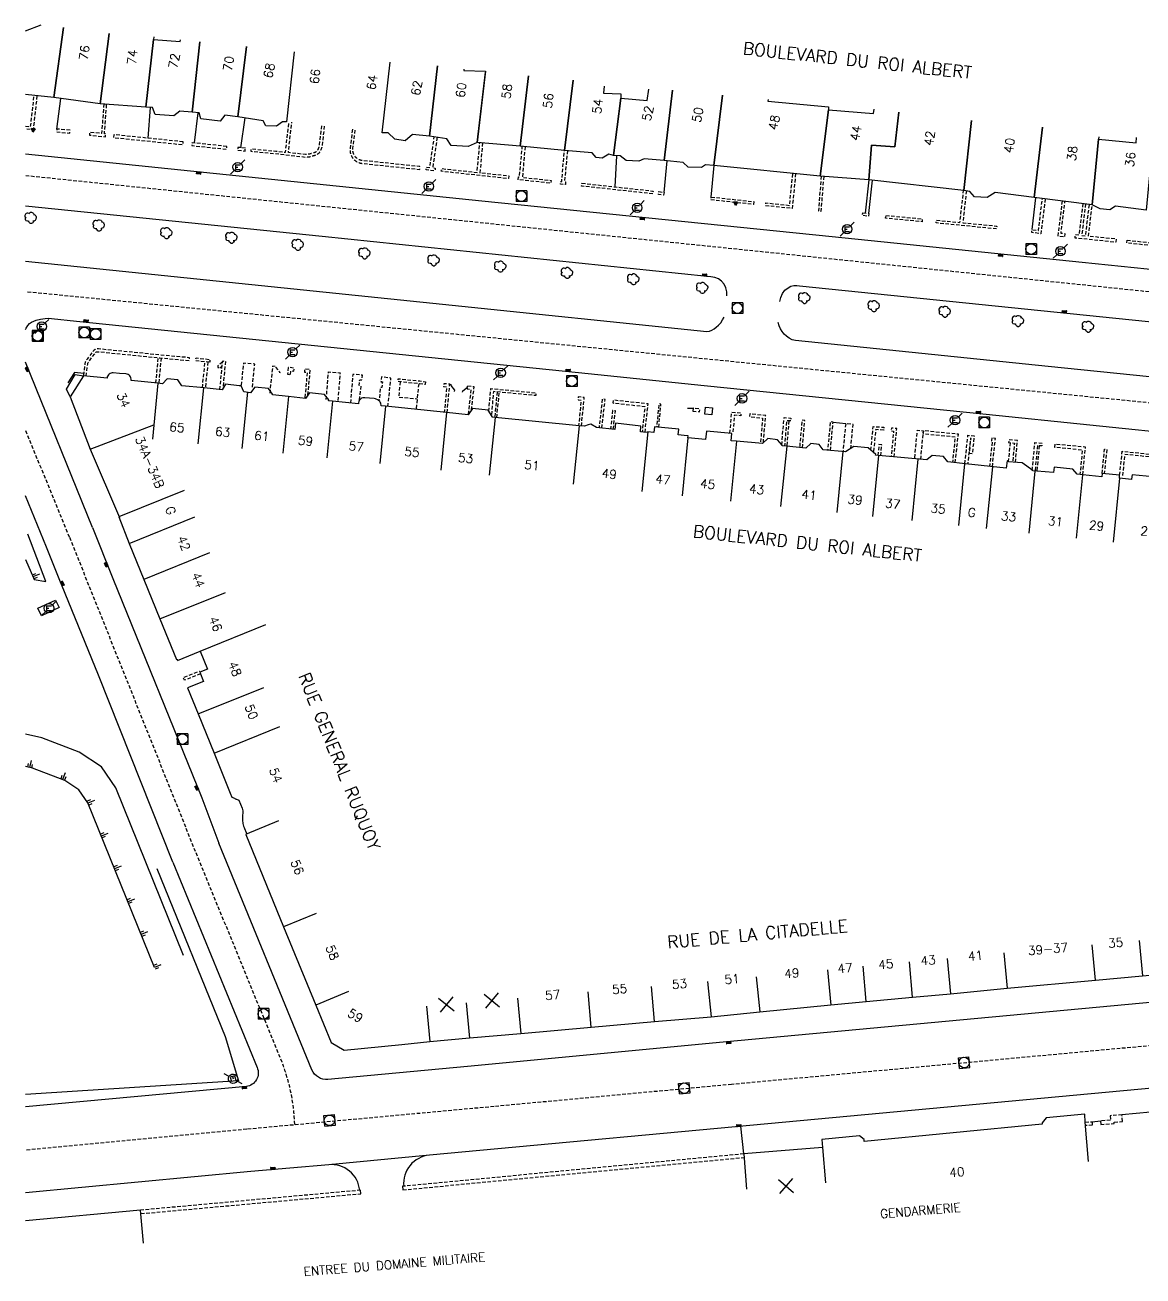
# Model space of a CAD drawing. Header units: millimetres. Extents: x 80999 to 82000, y 143000 to 144001.
# Drawn here: x 80999.9 to 81157.8, y 143628.6 to 143805.2 of the extents above; entities that cross this region are included whole.
import ezdxf
from ezdxf.enums import TextEntityAlignment as Align

# ---------------------------------------------------------------- set-up
doc = ezdxf.new("R2010")
doc.units = ezdxf.units.MM
doc.linetypes.add('DASHED', pattern=[0.75, 0.5, -0.25])
doc.layers.get('0').update_dxf_attribs({"linetype": 'CONTINUOUS'})
for name, color, linetype in [('W0001', 6, 'DASHED'), ('W0008', 7, 'CONTINUOUS'), ('W0100', 7, 'CONTINUOUS'), ('W0112', 1, 'DASHED'), ('W0211', 2, 'CONTINUOUS'), ('W0300', 7, 'CONTINUOUS'), ('W0310', 3, 'CONTINUOUS'), ('W0322', 7, 'CONTINUOUS'), ('W0334', 7, 'CONTINUOUS'), ('W0400', 7, 'CONTINUOUS'), ('W0420', 7, 'CONTINUOUS'), ('W0471', 7, 'CONTINUOUS'), ('W0851', 7, 'CONTINUOUS'), ('W0984', 7, 'CONTINUOUS'), ('W0989', 7, 'CONTINUOUS'), ('W0991', 7, 'CONTINUOUS'), ('W1102', 7, 'CONTINUOUS')]:
    doc.layers.add(name, color=color, linetype=linetype)
doc.styles.get("Standard").update_dxf_attribs({"font": 'romans.shx', "width": 0.85})

# ---------------------------------------------------------------- blocks, each defined once
blk = doc.blocks.new('T420')
for p, q in [((0.75, 0.75), (-0.75, 0.75)), ((-0.75, 0.75), (-0.75, -0.75)), ((0.75, 0.75), (0.75, -0.75)), ((0.75, -0.75), (-0.75, -0.75))]:
    blk.add_line(p, q)
blk.add_ellipse((0, 0), major_axis=(-0.53, 0.53), ratio=1, start_param=3.926991, end_param=10.210176)
blk = doc.blocks.new('T471')
for p, q in [((-0.333334, 0.333334), (-0.333334, -0.333334)), ((-0.333334, 0.333334), (0.333334, 0.333334)), ((-0.333334, 0), (0, 0)), ((0.500001, 0.500001), (1.000002, 1.000002)), ((-0.500001, -0.500001), (-1.000002, -1.000002)), ((-0.333334, -0.333334), (0.333334, -0.333334))]:
    blk.add_line(p, q)
blk.add_ellipse((0, 0), major_axis=(0.471405, 0.471405), ratio=1, start_param=5.4977871438, end_param=11.780972451)
blk = doc.blocks.new('T400')
for p, q in [((-0.15, 0.3), (0.15, 0.3)), ((-0.15, -0.25), (-0.15, 0.3)), ((-0.15, 0.15), (0.15, 0.15)), ((-0.15, 0), (0.15, 0)), ((0.15, 0.3), (0.15, -0.25)), ((-0.15, -0.15), (0.15, -0.15)), ((-0.15, -0.25), (-0.15, -0.3)), ((-0.15, -0.3), (0.15, -0.3)), ((0.15, -0.3), (0.15, -0.25))]:
    blk.add_line(p, q)
blk = doc.blocks.new('T851')
for p, q in [((-0.25, -0.15), (0, 0.32)), ((0, 0.32), (0.25, -0.15)), ((-0.25, -0.15), (0.25, -0.15))]:
    blk.add_line(p, q)
for major_axis in [(-0.106, 0.106), (-0.0354, 0.0354), (-0.0236, 0.0236)]:
    blk.add_ellipse((0, 0), major_axis=major_axis, ratio=1, start_param=3.926991, end_param=10.210176)
blk = doc.blocks.new('T300')
for p, q in [((-0.8, 0.51), (-0.86, 0.34)), ((-0.86, 0.34), (-0.86, 0.17)), ((-0.86, 0.17), (-0.74, 0.06)), ((-0.69, 0.63), (-0.8, 0.51)), ((-0.8, -0.06), (-0.74, 0.06)), ((-0.74, 0.06), (-0.69, 0.11)), ((-0.57, 0.69), (-0.69, 0.63)), ((-0.46, 0.69), (-0.57, 0.69)), ((-0.29, 0.63), (-0.46, 0.69)), ((-0.29, 0.63), (-0.17, 0.74)), ((-0.23, 0.57), (-0.29, 0.63)), ((-0.17, 0.74), (-0.06, 0.8)), ((-0.06, 0.8), (0.06, 0.8)), ((0.06, 0.8), (0.23, 0.74)), ((0.23, 0.74), (0.34, 0.63)), ((0.34, 0.63), (0.4, 0.51)), ((0.46, 0.46), (0.34, 0.46)), ((0.4, 0.51), (0.4, 0.46)), ((0.57, 0.4), (0.46, 0.46)), ((0.57, 0.4), (0.69, 0.29)), ((0.69, 0.29), (0.74, 0.17)), ((0.74, 0.06), (0.69, -0.17)), ((0.74, 0.17), (0.74, 0.06)), ((-0.8, -0.17), (-0.8, -0.06)), ((-0.8, -0.23), (-0.8, -0.17)), ((-0.74, -0.34), (-0.8, -0.23)), ((-0.69, -0.4), (-0.74, -0.34)), ((-0.51, -0.46), (-0.69, -0.4)), ((-0.4, -0.46), (-0.51, -0.46)), ((-0.4, -0.46), (-0.34, -0.46)), ((-0.34, -0.46), (-0.34, -0.4)), ((-0.34, -0.51), (-0.34, -0.46)), ((-0.29, -0.63), (-0.34, -0.51)), ((-0.17, -0.74), (-0.29, -0.63)), ((-0.06, -0.8), (-0.17, -0.74)), ((0.06, -0.8), (-0.06, -0.8)), ((0.17, -0.74), (0.06, -0.8)), ((0.23, -0.69), (0.17, -0.74)), ((0.29, -0.46), (0.23, -0.46)), ((0.29, -0.63), (0.23, -0.69)), ((0.46, -0.4), (0.29, -0.46)), ((0.34, -0.51), (0.29, -0.63)), ((0.34, -0.51), (0.34, -0.46)), ((0.57, -0.34), (0.46, -0.4)), ((0.63, -0.29), (0.57, -0.34)), ((0.69, -0.17), (0.63, -0.29))]:
    blk.add_line(p, q)
blk = doc.blocks.new('t211o')
at = {"color": 0, "linetype": 'Continuous'}
for p, q in [((-0.29, 0.5), (-0.29, 0)), ((0, 1), (0, 0)), ((0.29, 0.5), (0.29, 0))]:
    blk.add_line(p, q, dxfattribs=at)
blk = doc.blocks.new('t112o')
at = {"color": 0, "linetype": 'Continuous'}
for p, q in [((-0.5, 0.5), (0.5, 0.5)), ((-0.5, -0.5), (-0.5, 0.5)), ((0.5, 0.5), (0.5, -0.5)), ((0.5, -0.5), (-0.5, -0.5))]:
    blk.add_line(p, q, dxfattribs=at)
blk = doc.blocks.new('t991o')
at = {"color": 0, "linetype": 'Continuous'}
for p, q in [((-1, 1), (1, -1)), ((-1, -1), (1, 1))]:
    blk.add_line(p, q, dxfattribs=at)

msp = doc.modelspace()

# ---------------------------------------------------------------- linework, layer by layer
at = {"layer": 'W0001', "flags": 128}
for points in [[(81000.04, 143783.97), (81213.94, 143761.87), (81285.22, 143754.49)], [(81000.31, 143767.56), (81218.42, 143746.01), (81267.65, 143740.78)], [(81006.23, 143732.88), (81000, 143748.08)], [(81006.23, 143732.88), (81024.05, 143688.37)]]:
    msp.add_lwpolyline(points, dxfattribs=at)
msp.add_lwpolyline([(81024.05, 143688.37), (81035.97, 143659.38, -0.089721), (81037.99, 143649.93, -1.024721)], format="xyb", dxfattribs=at)
at = {"layer": 'W0001'}
msp.add_lwpolyline([(81176.92, 143662.73), (81159.09, 143661.13), (81099.72, 143655.64), (81066.18, 143652.52), (81056.51, 143651.63), (81031.27, 143649.31), (81000, 143646.36)], dxfattribs=at)
at = {"layer": 'W0008'}
for points in [[(81194.63, 143803.74), (81204.89, 143772.84), (81205.1, 143772.12), (81205.24, 143771.37), (81205.27, 143770.6), (81205.15, 143769.83), (81205.03, 143769.45), (81204.87, 143769.08), (81204.68, 143768.73), (81204.45, 143768.4), (81204.21, 143768.09), (81203.94, 143767.8), (81203.64, 143767.53), (81203.33, 143767.28), (81202.73, 143766.9), (81202.07, 143766.6), (81201.36, 143766.43), (81200.63, 143766.41), (81149.24, 143771.66), (81113.91, 143775.28), (81064.46, 143780.35), (81000, 143786.98)], [(81099.05, 143766.97), (81099.05, 143767.54), (81098.92, 143768.1), (81098.67, 143768.62), (81098.31, 143769.06), (81097.86, 143769.39), (81097.34, 143769.57), (81096.81, 143769.67), (81096.3, 143769.72), (81041.91, 143775.33), (81000, 143779.64)], [(81000, 143771.86), (81058.9, 143765.8), (81096.22, 143761.96), (81096.6, 143761.98), (81096.95, 143762.12), (81097.26, 143762.32), (81097.54, 143762.53), (81097.89, 143762.84), (81098.2, 143763.18), (81098.46, 143763.57), (81098.68, 143763.98)], [(81106.55, 143766.19), (81106.68, 143766.76), (81106.92, 143767.28), (81107.26, 143767.75), (81107.71, 143768.12), (81108.09, 143768.32), (81108.5, 143768.41), (81108.92, 143768.43), (81109.32, 143768.4), (81160.46, 143763.17), (81200.93, 143759.06), (81201.46, 143759.01), (81202, 143758.95), (81202.53, 143758.83), (81203.04, 143758.61), (81203.32, 143758.42), (81203.57, 143758.19), (81203.79, 143757.93), (81203.97, 143757.64), (81204.13, 143757.3), (81204.24, 143756.94), (81204.3, 143756.56), (81204.31, 143756.18)], [(81204.14, 143753.11), (81204.09, 143752.67), (81203.95, 143752.25), (81203.72, 143751.87), (81203.41, 143751.55), (81203.01, 143751.31), (81202.57, 143751.17), (81202.12, 143751.12), (81201.67, 143751.14), (81144.41, 143757.02), (81108.73, 143760.67), (81108.26, 143760.77), (81107.84, 143760.98), (81107.47, 143761.26), (81107.14, 143761.57), (81106.85, 143761.93), (81106.62, 143762.32), (81106.44, 143762.74), (81106.32, 143763.19)]]:
    msp.add_lwpolyline(points, dxfattribs=at)
at = {"layer": 'W0008', "flags": 128}
for points in [[(81004.45, 143790.52), (81005.02, 143794.82)], [(81017.35, 143789.22), (81017.67, 143793.56)], [(81030.4, 143787.88), (81031.03, 143792.08)], [(81083.29, 143782.36), (81083.54, 143786.76)], [(81090.19, 143781.58), (81090.65, 143786.03)], [(81096.84, 143780.92), (81097.28, 143785.38)], [(81119.1, 143778.61), (81119.62, 143783.28)], [(81142.17, 143776.32), (81142.7, 143780.81)], [(81000, 143762.24), (81000.1, 143762.41), (81000.36, 143762.79), (81000.6, 143763.05), (81000.87, 143763.26), (81001.18, 143763.42), (81001.5, 143763.54), (81002.14, 143763.68), (81002.79, 143763.78), (81003.24, 143763.8), (81003.68, 143763.78), (81007.2, 143763.42), (81078.09, 143756.15), (81095.87, 143754.33), (81135.7, 143750.25), (81194.24, 143744.25)], [(81009.48, 143734.26), (81000, 143757.62)], [(81006.34, 143752.7), (81005.82, 143753.81), (81007.03, 143755.85), (81008.19, 143755.68)], [(81008.25, 143756.03), (81006.92, 143756.15), (81005.99, 143754.69)], [(81059.94, 143754.49), (81060.1, 143754.47), (81060.09, 143754.31), (81060.6, 143753.66), (81060.54, 143753.46)], [(81061.74, 143753.38), (81061.76, 143753.54), (81062.42, 143754.07), (81062.43, 143754.23)], [(81093.48, 143751.13), (81094.3, 143751.11)], [(81114.06, 143749.14), (81115.84, 143748.94)], [(81002.99, 143731.49), (81000, 143738.73)], [(81009.48, 143734.26), (81012.36, 143727.07), (81024.93, 143696.08), (81027.31, 143689.71)], [(81020.8, 143687.03), (81010.32, 143713.43), (81004.68, 143727.24), (81002.99, 143731.49)]]:
    msp.add_lwpolyline(points, dxfattribs=at)
msp.add_lwpolyline([(81001.77, 143722.9), (81004.25, 143724.03), (81004.75, 143722.95), (81002.27, 143721.81)], close=True, dxfattribs=at)
at = {"layer": 'W0008'}
for points in [[(81176.38, 143668.78), (81161.85, 143667.51), (81098.53, 143661.59), (81062.42, 143658.19), (81042.72, 143656.32, -0.309273), (81040.46, 143657.68), (81027.31, 143689.71)], [(81020.8, 143687.03), (81032.72, 143658.04, -0.496527), (81031.21, 143655.34), (81000, 143652.46)], [(81177.46, 143656.75), (81159.63, 143655.15), (81100.28, 143649.66), (81100.28, 143649.66), (81066.73, 143646.54), (81057.05, 143645.65, 0.417559), (81053.42, 143641.27)], [(81047.21, 143640.7, 0.415786), (81042.83, 143644.3), (81031.82, 143643.34), (81000, 143640.33)]]:
    msp.add_lwpolyline(points, format="xyb", dxfattribs=at)
at = {"layer": 'W0100'}
for points in [[(81000, 143804.37), (81002.23, 143805.21)], [(81005.36, 143804.86), (81004.03, 143794.95), (81000, 143795.39)], [(81011.82, 143804.03), (81010.55, 143794.1), (81004.03, 143794.95), (81005.39, 143804.86)], [(81018.14, 143803.56), (81018.1, 143803.17), (81017.01, 143793.61), (81010.55, 143794.1), (81011.82, 143804.03)], [(81024.64, 143802.82), (81023.55, 143792.91), (81021.83, 143793.05), (81020.95, 143792.37), (81018.34, 143792.57), (81017.94, 143793.54), (81017.01, 143793.61), (81018.1, 143803.17), (81021.87, 143802.9), (81021.9, 143803.12)], [(81031.2, 143802.16), (81030, 143792.23), (81028.15, 143792.48), (81027.5, 143791.63), (81024.78, 143791.94), (81024.55, 143792.79), (81023.55, 143792.91), (81024.64, 143802.82)], [(81037.93, 143801.44), (81036.89, 143791.56), (81036.31, 143791.56), (81035.44, 143790.94), (81033.93, 143790.95), (81033.59, 143791.69), (81030, 143792.23), (81031.2, 143802.16)], [(81058.19, 143799.45), (81057.08, 143789.51), (81054.65, 143789.75), (81053.61, 143788.84), (81052.16, 143789.08), (81051.24, 143789.99), (81050.37, 143790), (81051.53, 143799.94)], [(81061.92, 143798.96), (81061.9, 143798.8), (81064.97, 143798.67), (81063.78, 143788.63), (81062.51, 143788.06), (81060.14, 143788.18), (81059.51, 143789.16), (81057.08, 143789.51), (81058.19, 143799.45)], [(81071.06, 143798.02), (81069.85, 143788.09), (81063.78, 143788.63), (81064.95, 143798.56)], [(81077.34, 143797.43), (81076.15, 143787.5), (81069.85, 143788.09), (81071.06, 143798.02)], [(81081.73, 143796.56), (81081.66, 143795.6), (81084.09, 143795.47), (81084.09, 143794.9), (81083.03, 143786.79), (81082.39, 143786.96), (81081.47, 143786.4), (81080.6, 143786.51), (81080.02, 143787.14), (81076.15, 143787.5), (81077.34, 143797.43)], [(81091.37, 143796.01), (81090.19, 143786.08), (81087.36, 143786.32), (81086.61, 143785.98), (81084.82, 143786.1), (81084.01, 143786.73), (81083.03, 143786.79), (81084.09, 143794.9), (81087.81, 143794.56), (81088.03, 143796.17)], [(81098.45, 143795.32), (81097.22, 143785.39), (81096.04, 143785.46), (81095.47, 143785.08), (81093.61, 143785.15), (81092.9, 143785.79), (81090.19, 143786.08), (81091.37, 143796.01)], [(81104.87, 143794.68), (81104.85, 143794.45), (81113.4, 143793.65), (81113.4, 143793.22), (81112.22, 143783.89), (81097.22, 143785.39), (81098.45, 143795.32)], [(81123.34, 143792.92), (81122.77, 143787.99), (81119.47, 143788.24), (81119.12, 143783.34), (81112.22, 143783.89), (81113.4, 143793.22), (81119.77, 143792.72), (81119.87, 143793.31)], [(81133.61, 143791.73), (81132.53, 143781.85), (81119.12, 143783.34), (81119.47, 143788.24), (81122.77, 143787.99), (81123.34, 143792.92)], [(81143.61, 143790.78), (81142.44, 143780.84), (81136.95, 143781.54), (81135.83, 143780.87), (81134.03, 143780.97), (81133.35, 143781.7), (81132.53, 143781.85), (81133.61, 143791.73)], [(81151.58, 143789.44), (81151.55, 143789.08), (81150.66, 143779.84), (81142.44, 143780.84), (81143.61, 143790.78)], [(81159.21, 143789.05), (81159.18, 143788.47), (81158.29, 143779.09), (81153.96, 143779.64), (81153.14, 143779.11), (81151.77, 143779.26), (81150.66, 143779.84), (81151.55, 143789.08), (81156.85, 143788.58), (81156.92, 143789.34)], [(81031.12, 143690.94), (81036.47, 143677.89), (81041.01, 143666.84), (81043.18, 143661.57), (81045.01, 143660.5), (81053.14, 143661.3), (81057.12, 143661.69), (81062.73, 143662.2), (81069.95, 143662.85), (81079.88, 143663.75), (81088.83, 143664.51), (81096.84, 143665.2), (81103.72, 143665.88), (81113.76, 143666.86), (81118.72, 143667.34), (81125.27, 143667.95), (81130.66, 143668.45), (81138.65, 143669.22), (81151.1, 143670.35), (81157.76, 143670.97), (81164.19, 143671.57), (81170.12, 143672.15), (81176.1, 143672.72)], [(81150.13, 143644.78), (81149.68, 143650.33), (81149.59, 143651.45), (81144.13, 143650.91), (81143.58, 143650.24), (81143.6, 143650.04), (81118.45, 143647.59), (81118.43, 143647.85), (81117.77, 143648.37), (81112.47, 143647.85), (81112.56, 143646.73), (81101.44, 143645.83), (81101.84, 143640.84)], [(81016.69, 143633.25), (81016.27, 143637.89), (81000, 143636.38)]]:
    msp.add_lwpolyline(points, dxfattribs=at)
at = {"layer": 'W0100', "flags": 128}
msp.add_lwpolyline([(81159.27, 143741.44), (81156.28, 143741.72), (81156.25, 143741.47), (81156.21, 143741.03), (81154.49, 143741.21), (81154.53, 143741.65), (81152.05, 143741.91), (81152.01, 143741.44), (81149.32, 143741.71), (81148.53, 143741.79), (81148.53, 143741.79), (81147.91, 143742.51), (81145.27, 143742.8), (81145.2, 143742.01), (81142.85, 143742.22), (81142.84, 143742.2), (81142.26, 143742.25), (81142.26, 143742.31), (81142.26, 143742.31), (81140.78, 143743.38), (81138.83, 143743.56), (81138.84, 143743.64), (81138.63, 143743.66), (81138.63, 143743.66), (81138.52, 143742.63), (81132.78, 143743.26), (81130.27, 143743.53), (81130.27, 143743.53), (81129.65, 143744.29), (81128.06, 143744.44), (81127.3, 143743.81), (81120.47, 143744.44), (81120.07, 143744.49), (81120.09, 143744.59), (81120.09, 143744.59), (81119.03, 143745.5), (81117.01, 143745.69), (81115.81, 143744.95), (81112.68, 143745.25), (81112.68, 143745.25), (81112.11, 143745.99), (81110.9, 143746.11), (81110.19, 143745.49), (81107.5, 143745.73), (81106.86, 143745.78), (81106.87, 143745.89), (81106.87, 143745.89), (81106.22, 143746.66), (81104.83, 143746.81), (81104.83, 143746.81), (81104.11, 143746.13), (81100.44, 143746.45), (81099.65, 143746.52), (81099.74, 143747.56), (81096.16, 143747.87), (81096.04, 143746.68), (81093.56, 143746.91), (81093.58, 143747.19), (81093.04, 143747.24), (81093.04, 143747.26), (81092.18, 143747.34), (81092.26, 143748.15), (81088.82, 143748.48), (81088.75, 143747.68), (81087.84, 143747.76), (81087.83, 143747.69), (81087.3, 143747.74), (81086.84, 143747.78), (81086.92, 143748.58), (81083.32, 143748.99), (81083.22, 143748.11), (81080.66, 143748.4), (81080.66, 143748.4), (81079.84, 143748.85), (81079.47, 143748.74), (81078.94, 143748.56), (81078.2, 143748.62), (81066.32, 143749.79), (81065.9, 143749.84), (81065.91, 143749.94), (81065.91, 143749.94), (81065.33, 143750.84), (81063.13, 143751.05), (81062.53, 143750.16), (81059.48, 143750.48), (81050.84, 143751.38), (81050.23, 143751.44), (81050.18, 143751.81), (81050.12, 143751.94), (81050.04, 143752.04), (81049.78, 143752.27), (81049.55, 143752.4), (81049.43, 143752.43), (81049.25, 143752.46), (81048.57, 143752.53), (81047.94, 143752.59, 0.414301), (81047.06, 143751.88), (81047.04, 143751.73), (81043.37, 143752.12), (81043.37, 143752.12), (81042.82, 143752.17), (81042.83, 143752.28), (81042.83, 143752.28), (81042.26, 143753.05), (81040.12, 143753.27), (81039.57, 143752.49), (81037.17, 143752.75), (81037.17, 143752.75), (81034.87, 143752.99), (81034.88, 143753.09), (81034.88, 143753.09), (81034.31, 143753.87), (81032.4, 143754.06), (81031.8, 143753.3), (81030.85, 143753.4), (81030.47, 143754.25), (81030.18, 143754.28), (81028.27, 143754.48), (81028.27, 143754.48), (81027.77, 143753.71), (81025.22, 143753.97), (81022.07, 143754.29), (81022.07, 143754.29), (81021.54, 143755.13), (81020.04, 143755.26), (81019.34, 143754.57), (81019.34, 143754.57), (81018.72, 143754.63), (81014.92, 143755), (81014.93, 143755.07, 0.416436), (81014.2, 143755.94), (81013.3, 143756.03), (81013.3, 143756.03), (81012.4, 143756.1, 0.414214), (81011.54, 143755.37), (81011.54, 143755.35), (81008.19, 143755.68), (81006.34, 143752.7), (81009.16, 143745.32), (81013.28, 143735.69)], format="xyb", dxfattribs=at)
msp.add_lwpolyline([(81013.17, 143735.76), (81013.17, 143735.76), (81014.67, 143732.03), (81016.73, 143726.93), (81018.99, 143721.37), (81021.32, 143715.62), (81021.42, 143715.66), (81021.49, 143715.51), (81024.69, 143716.81), (81025.71, 143714.29), (81024.63, 143713.85), (81025.16, 143712.54), (81022.9, 143711.62), (81024.39, 143707.97), (81026.64, 143702.41), (81028.9, 143696.78), (81029.13, 143696.21), (81029.53, 143696.06), (81029.58, 143696), (81029.65, 143695.96), (81029.72, 143695.93), (81029.79, 143695.92), (81030.13, 143695.78), (81030.6, 143694.63), (81030.65, 143694.46), (81030.69, 143694.29), (81030.7, 143694.12), (81030.69, 143693.91), (81030.67, 143693.72), (81030.66, 143693.56), (81030.64, 143693.35), (81030.64, 143693.2), (81030.64, 143693.06), (81030.66, 143692.83), (81030.69, 143692.64), (81030.71, 143692.48), (81030.76, 143692.27), (81030.81, 143692.11), (81030.88, 143691.91), (81030.93, 143691.78), (81031.16, 143691.22), (81031.16, 143691.22), (81031.25, 143691), (81031.12, 143690.95)], dxfattribs=at)
at = {"layer": 'W0112', "flags": 128}
for points in [[(81000, 143790.93), (81000.74, 143790.85), (81001.23, 143795.26)], [(81001.63, 143795.21), (81001.1, 143790.41), (81000, 143790.53)], [(81011.07, 143794.06), (81010.76, 143789.89), (81009.08, 143790.06), (81009.05, 143789.66), (81011.31, 143789.43), (81011.35, 143789.83), (81011.16, 143789.85), (81011.47, 143794.03)], [(81058.14, 143789.36), (81057.51, 143785.05), (81057.87, 143785.02), (81057.83, 143784.62), (81056.6, 143784.74), (81056.64, 143785.14), (81057.11, 143785.09), (81057.74, 143789.41)], [(81064.56, 143788.56), (81064.19, 143784.36), (81068.26, 143783.92), (81068.22, 143783.52), (81058.72, 143784.55), (81058.77, 143784.94), (81063.79, 143784.4), (81064.16, 143788.59)], [(81070.57, 143788.02), (81070.17, 143783.7), (81074.25, 143783.27), (81074.21, 143782.87), (81069.59, 143783.36), (81069.63, 143783.76), (81069.77, 143783.75), (81070.17, 143788.06)], [(81076.53, 143787.47), (81076.13, 143783.09), (81076.28, 143783.07), (81076.25, 143782.68), (81075.56, 143782.73), (81075.58, 143783.13), (81075.73, 143783.11), (81076.13, 143787.5)], [(81108.77, 143784.24), (81108.28, 143779.3), (81104.51, 143779.7), (81104.56, 143780.1), (81107.92, 143779.74), (81108.37, 143784.28)], [(81112.38, 143783.88), (81111.99, 143778.96), (81112.38, 143778.92), (81112.78, 143783.85)], [(81132.88, 143781.81), (81132.38, 143777.29), (81137.17, 143776.82), (81137.13, 143776.42), (81128.61, 143777.26), (81128.65, 143777.66), (81131.98, 143777.33), (81132.49, 143781.85)], [(81144, 143780.65), (81143.4, 143775.73), (81142.11, 143775.93), (81142.17, 143776.32), (81143.06, 143776.18), (81143.61, 143780.7)], [(81146.4, 143780.36), (81145.8, 143775.44), (81146.8, 143775.32), (81146.85, 143775.72), (81146.25, 143775.79), (81146.8, 143780.31)], [(81149.32, 143780), (81148.77, 143775.52), (81148.22, 143775.57), (81148.18, 143775.18), (81154.04, 143774.58), (81154.08, 143774.98), (81150.11, 143775.38), (81150.66, 143779.84)], [(81149.72, 143779.96), (81149.17, 143775.48), (81149.71, 143775.42), (81150.26, 143779.89)], [(81008.58, 143755.63), (81008.8, 143757.33), (81008.83, 143757.49), (81008.86, 143757.55), (81008.94, 143757.67), (81009.02, 143757.79), (81009.85, 143758.89), (81009.96, 143759.01), (81010.03, 143759.06), (81010.08, 143759.08), (81010.27, 143759.09), (81018.97, 143758.22), (81023.13, 143757.84), (81023.17, 143758.24), (81019.01, 143758.62), (81010.31, 143759.48), (81010.03, 143759.48), (81009.84, 143759.41), (81009.69, 143759.31), (81009.53, 143759.13), (81008.7, 143758.03), (81008.61, 143757.89), (81008.53, 143757.77), (81008.45, 143757.61), (81008.4, 143757.38), (81008.19, 143755.68)], [(81018.42, 143754.66), (81018.77, 143758.24)], [(81019.17, 143758.2), (81018.82, 143754.62)], [(81025, 143753.99), (81025.37, 143757.66)], [(81025.77, 143757.62), (81025.4, 143753.95)], [(81027.86, 143757.66), (81027.16, 143757.07), (81027.15, 143756.92), (81027.34, 143756.69), (81027.42, 143756.76), (81027.79, 143757.08)], [(81027.46, 143753.74), (81027.86, 143757.79), (81028.26, 143757.75), (81028.26, 143757.75), (81028.26, 143757.75), (81027.85, 143753.7)], [(81032.05, 143754.09), (81032.38, 143757.34), (81030.79, 143757.47), (81030.47, 143754.25)], [(81035.29, 143757.02), (81034.91, 143757.06), (81034.49, 143753.13)], [(81035.3, 143756.89), (81035.93, 143756.18), (81035.88, 143756.04)], [(81039.9, 143752.97), (81040.22, 143756.55), (81039.43, 143756.62), (81039.4, 143756.22), (81039.79, 143756.19), (81039.46, 143752.49)], [(81042.49, 143752.32), (81042.8, 143756.24), (81044.43, 143756.11), (81044.11, 143752.04)], [(81047.19, 143752.25), (81047.4, 143754.27), (81047.12, 143754.31), (81047.21, 143755.13), (81047.51, 143755.11), (81047.58, 143755.77), (81046.24, 143755.89), (81045.89, 143751.85)], [(81051.19, 143751.34), (81051.62, 143755.37), (81050.27, 143755.52), (81050.21, 143754.84), (81050.41, 143754.81), (81050.33, 143754.01), (81050.14, 143754.04), (81049.93, 143752.13)], [(81052.93, 143754.84), (81052.7, 143752.7), (81055.32, 143752.43)], [(81055.54, 143754.56), (81055.16, 143750.93)], [(81059.55, 143750.47), (81059.94, 143754.49), (81059.08, 143754.57), (81059.04, 143754.17), (81059.5, 143754.13), (81059.15, 143750.51)], [(81062.98, 143750.84), (81063.37, 143754.12), (81062.43, 143754.23), (81062.38, 143753.83), (81062.93, 143753.77), (81062.5, 143750.17)], [(81065.44, 143750.67), (81065.74, 143753.88), (81072.09, 143753.29), (81072.06, 143752.89), (81066.1, 143753.45), (81065.78, 143749.95)], [(81066.62, 143753.4), (81066.27, 143749.79)], [(81066.57, 143749.77), (81066.92, 143753.37)], [(81078.52, 143748.59), (81078.92, 143752.61), (81078.08, 143752.7), (81078.04, 143752.3), (81078.48, 143752.25), (81078.13, 143748.63)], [(81081.4, 143748.31), (81081.87, 143752.35), (81081.47, 143752.4), (81081.01, 143748.36)], [(81087.5, 143747.72), (81087.93, 143751.71), (81083.01, 143752.25), (81082.96, 143751.85), (81087.49, 143751.36), (81087.1, 143747.77)], [(81083.02, 143748.13), (81083.32, 143750.75), (81082.92, 143750.79), (81082.62, 143748.17)], [(81089.44, 143748.42), (81089.75, 143751.69), (81089.45, 143751.72), (81089.14, 143748.45)], [(81099.49, 143747.58), (81099.75, 143750.56), (81101.06, 143750.44), (81101.03, 143750.04), (81100.12, 143750.13), (81099.89, 143747.55)], [(81104.21, 143746.23), (81104.54, 143750.06), (81102.29, 143750.31), (81102.25, 143749.91), (81104.11, 143749.71), (81103.8, 143746.16)], [(81106.81, 143745.9), (81107.14, 143749.78), (81108.1, 143749.71), (81108.07, 143749.31), (81107.51, 143749.35), (81107.19, 143745.75)], [(81107.82, 143749.33), (81107.51, 143745.73)], [(81109.73, 143745.53), (81110.06, 143749.38), (81109.66, 143749.42), (81109.33, 143745.57)], [(81113.68, 143745.16), (81114.06, 143749.14), (81113.66, 143749.18), (81113.28, 143745.19)], [(81116.55, 143745.4), (81116.88, 143748.81), (81115.84, 143748.94), (81115.45, 143744.98)], [(81119.4, 143745.18), (81119.72, 143748.51), (81121.23, 143748.43), (81121.21, 143748.03), (81120.08, 143748.09), (81119.77, 143744.86)], [(81122.67, 143744.24), (81123.04, 143748.24), (81122.29, 143748.31), (81122.25, 143747.91), (81122.6, 143747.88), (81122.27, 143744.27)], [(81126.44, 143743.89), (81126.81, 143747.87), (81125.91, 143747.95), (81125.54, 143743.97)], [(81131.31, 143743.41), (81131.75, 143747.44), (81126.81, 143747.92), (81126.77, 143747.52), (81131.3, 143747.08), (81130.91, 143743.46)], [(81132.67, 143743.27), (81133.11, 143747.29), (81133.98, 143747.21), (81133.71, 143744.66), (81133.32, 143744.71), (81133.54, 143746.85), (81133.46, 143746.86), (81133.07, 143743.22)], [(81136.55, 143742.85), (81136.98, 143746.83), (81136.46, 143746.91), (81136.41, 143746.51), (81136.54, 143746.49), (81136.15, 143742.89)], [(81139.81, 143743.47), (81140.09, 143746.53), (81138.89, 143746.67), (81138.84, 143746.27), (81139.66, 143746.18), (81139.41, 143743.5)], [(81120.8, 143744.41), (81120.94, 143745.94), (81120.54, 143745.98), (81120.4, 143744.44)], [(81139.07, 143746.24), (81138.79, 143743.63)], [(81142.19, 143742.32), (81142.55, 143746.26), (81143.57, 143746.18), (81143.54, 143745.78), (81142.91, 143745.83), (81142.59, 143742.29)], [(81143.17, 143745.81), (81142.84, 143742.22)], [(81149.32, 143741.71), (81149.7, 143745.6), (81145.37, 143746.03), (81145.33, 143745.63), (81149.26, 143745.24), (81148.92, 143741.75)], [(81152.05, 143741.91), (81152.41, 143745.32), (81152.71, 143745.29), (81152.35, 143741.88)], [(81154.53, 143741.65), (81154.89, 143745.03), (81159.77, 143744.53), (81159.73, 143744.13), (81155.24, 143744.59), (81154.93, 143741.61)], [(81024.72, 143713.62), (81022.45, 143712.7), (81022.3, 143713.07), (81024.58, 143713.99)]]:
    msp.add_lwpolyline(points, dxfattribs=at)
for points in [[(81042.21, 143790.94), (81041.9, 143788.26, -0.104413), (81041.56, 143787.27, -0.170343), (81041.06, 143786.86, -0.035901), (81040.11, 143786.57, -0.05973), (81039.51, 143786.52), (81035.32, 143787.01), (81031.87, 143787.33), (81031.91, 143787.73), (81035.36, 143787.41), (81036.73, 143787.25), (81037.23, 143791.52)], [(81041.81, 143790.99), (81041.5, 143788.31, -0.104274), (81041.22, 143787.48, -0.170343), (81040.92, 143787.23, -0.035901), (81040.02, 143786.97, -0.057594), (81039.54, 143786.92), (81037.13, 143787.2), (81037.62, 143791.47)], [(81046.17, 143790.48), (81045.87, 143787.84, 0.099972), (81045.9, 143787.09, 0.099972), (81046.23, 143786.41, 0.109973), (81046.87, 143785.87, 0.109973), (81047.67, 143785.66), (81055.68, 143784.82), (81055.72, 143785.21), (81047.7, 143786.06, -0.111853), (81047.05, 143786.23, -0.109973), (81046.55, 143786.65, -0.099972), (81046.29, 143787.19, -0.100991), (81046.26, 143787.79), (81046.57, 143790.44)]]:
    msp.add_lwpolyline(points, format="xyb", dxfattribs=at)
for points in [[(81006.3, 143790.35), (81004.45, 143790.52), (81004.42, 143790.12), (81006.26, 143789.95)], [(81022.28, 143788.72), (81012.48, 143789.72), (81012.44, 143789.32), (81022.24, 143788.32)], [(81028.44, 143788.07), (81023.53, 143788.59), (81023.48, 143788.19), (81028.4, 143787.67)], [(81031.06, 143787.82), (81030.01, 143787.92), (81029.97, 143787.52), (81031.02, 143787.42)], [(81078.6, 143782.87), (81088.64, 143781.77), (81088.6, 143781.37), (81078.55, 143782.47)], [(81089.44, 143781.68), (81090.19, 143781.58), (81090.13, 143781.18), (81089.39, 143781.28)], [(81096.84, 143780.92), (81102.86, 143780.27), (81102.81, 143779.88), (81096.8, 143780.52)], [(81118.25, 143778.71), (81119.1, 143778.61), (81119.05, 143778.21), (81118.2, 143778.32)], [(81121.51, 143778.33), (81126.66, 143777.84), (81126.62, 143777.44), (81121.47, 143777.93)], [(81155.57, 143774.83), (81162.82, 143774.05), (81162.77, 143773.65), (81155.52, 143774.43)], [(81026.03, 143757.59), (81024.05, 143757.8), (81024.09, 143758.2), (81026.07, 143757.99)], [(81037.42, 143755.86), (81037.48, 143756.42), (81037.92, 143756.36), (81037.97, 143756.76), (81037.12, 143756.87), (81037.02, 143755.9)], [(81056.5, 143754.85), (81056.45, 143754.45), (81055.65, 143754.55), (81052.6, 143754.87), (81052.64, 143755.27), (81055.69, 143754.95)], [(81094.25, 143750.71), (81095.19, 143750.6), (81095.24, 143751), (81094.3, 143751.11)]]:
    msp.add_lwpolyline(points, close=True, dxfattribs=at)
at = {"layer": 'W0112'}
msp.add_lwpolyline([(81151.85, 143649.98), (81153.77, 143650.12), (81153.75, 143650.32), (81154.92, 143650.41), (81154.85, 143651.37), (81153.18, 143651.22), (81153.23, 143650.58), (81151.81, 143650.48)], close=True, dxfattribs=at)
for points in [[(81149.68, 143650.33), (81150.64, 143650.38), (81150.67, 143649.88), (81149.72, 143649.83)], [(81101.44, 143645.83), (81053.25, 143641.26), (81053.3, 143640.76), (81101.48, 143645.33)], [(81016.31, 143637.4), (81047.38, 143640.21), (81047.34, 143640.71), (81016.27, 143637.89)]]:
    msp.add_lwpolyline(points, dxfattribs=at)
at = {"layer": 'W0211', "flags": 128}
for points in [[(81000, 143729.76), (81001.12, 143727.18), (81001.23, 143726.91), (81002.89, 143726.65), (81000.32, 143733.32)], [(81022.34, 143673.85), (81012.76, 143697.53), (81010.73, 143700.48), (81007.6, 143702.57), (81002.31, 143704.55), (81000, 143705.09)], [(81018.21, 143672.17), (81008.81, 143695.41), (81007.54, 143697.25), (81005.55, 143698.57), (81001.02, 143700.28), (81000, 143700.51)]]:
    msp.add_lwpolyline(points, dxfattribs=at)
at = {"layer": 'W0211'}
msp.add_lwpolyline([(81018.57, 143686.11), (81028.21, 143662.42), (81030.09, 143656.15), (81000, 143654.2)], dxfattribs=at)
at = {"layer": 'W0310', "flags": 128}
msp.add_lwpolyline([(81118.65, 143778.66), (81119.17, 143783.33)], dxfattribs=at)
at = {"layer": 'W0322', "flags": 128}
msp.add_lwpolyline([(81023.88, 143788.55), (81024.39, 143792.81)], dxfattribs=at)
at = {"layer": 'W0334', "flags": 128}
for points in [[(81158.9, 143651.74), (81154.85, 143651.37)], [(81150.64, 143650.38), (81151.81, 143650.48)]]:
    msp.add_lwpolyline(points, dxfattribs=at)
at = {"layer": 'W0334'}
for points in [[(81101.44, 143645.83), (81101.04, 143649.73)], [(81057.05, 143645.65), (81042.83, 143644.3)]]:
    msp.add_lwpolyline(points, dxfattribs=at)
at = {"layer": 'W1102'}
for p, q in [((81035.72, 143692.84), (81031.1, 143690.94)), ((81041.08, 143679.78), (81036.45, 143677.88)), ((81157.28, 143675.94), (81157.75, 143670.96)), ((81138.18, 143674.2), (81138.63, 143669.22)), ((81150.62, 143675.33), (81151.08, 143670.35)), ((81124.79, 143672.93), (81125.25, 143667.95)), ((81130.16, 143673.42), (81130.64, 143668.45)), ((81103.21, 143670.85), (81103.7, 143665.87)), ((81113.25, 143671.83), (81113.74, 143666.85)), ((81118.24, 143672.32), (81118.7, 143667.34)), ((81088.38, 143669.49), (81088.81, 143664.51)), ((81096.33, 143670.18), (81096.82, 143665.2)), ((81045.62, 143668.74), (81040.99, 143666.84)), ((81062.26, 143667.17), (81062.71, 143662.19)), ((81069.49, 143667.83), (81069.94, 143662.85)), ((81079.44, 143668.73), (81079.86, 143663.75)), ((81056.65, 143666.67), (81057.1, 143661.69))]:
    msp.add_line(p, q, dxfattribs=at)
at = {"layer": 'W1102', "flags": 128}
for points in [[(81018.72, 143754.63), (81017.93, 143746.76)], [(81025.15, 143753.98), (81024.35, 143746.07)], [(81031.36, 143753.35), (81030.56, 143745.4)], [(81037.17, 143752.75), (81036.37, 143744.78)], [(81043.37, 143752.12), (81042.56, 143744.11)], [(81050.84, 143751.38), (81050.03, 143743.31)], [(81059.48, 143750.48), (81058.66, 143742.38)], [(81009.16, 143745.32), (81018.13, 143748.75)], [(81066.32, 143749.79), (81065.5, 143741.65)], [(81078.2, 143748.62), (81077.36, 143740.37)], [(81087.91, 143747.75), (81087.06, 143739.33)], [(81093.56, 143746.91), (81092.73, 143738.72)], [(81100.44, 143746.45), (81099.59, 143737.99)], [(81107.51, 143745.73), (81106.65, 143737.23)], [(81115.45, 143744.98), (81114.6, 143736.37)], [(81120.47, 143744.44), (81119.62, 143735.83)], [(81126.01, 143743.93), (81125.16, 143735.24)], [(81132.62, 143743.27), (81131.76, 143734.53)], [(81136.55, 143742.85), (81135.68, 143734.11)], [(81142.56, 143742.22), (81141.7, 143733.46)], [(81149.29, 143741.71), (81148.4, 143732.74)], [(81154.49, 143741.21), (81153.6, 143732.18)], [(81022.44, 143739.5), (81013.17, 143735.76)], [(81014.67, 143732.03), (81023.94, 143735.77)], [(81026, 143730.69), (81016.73, 143726.93)], [(81018.99, 143721.37), (81028.26, 143725.11)], [(81024.69, 143716.81), (81033.96, 143720.55)], [(81024.39, 143707.97), (81033.68, 143711.7)], [(81026.64, 143702.41), (81035.91, 143706.15)], [(81112.56, 143646.73), (81112.97, 143641.75)]]:
    msp.add_lwpolyline(points, dxfattribs=at)

# ---------------------------------------------------------------- block references
at = {"layer": 'W0112', "rotation": 174.5967282204861}
msp.add_blockref('t112o', (81096.49, 143750.7), dxfattribs=at)
at = {"layer": 'W0211'}
for p, rotation in [((81001.07, 143727.28), 293.4030859875302), ((81000.56, 143700.38), 346.7810056369061), ((81005.26, 143698.68), 339.455885919324), ((81008.83, 143695.35), 292.030665143521), ((81010.71, 143690.71), 292.030665143521), ((81012.58, 143686.08), 292.0306651433808), ((81014.46, 143681.44), 292.0306651433106), ((81016.33, 143676.81), 292.0306651433106), ((81018.21, 143672.17), 292.0306651433106)]:
    msp.add_blockref('t211o', p, dxfattribs=dict(at, rotation=rotation))
at = {"layer": 'W0300'}
for p in [(81000.8, 143777.97), (81010.4, 143776.91), (81019.94, 143775.83), (81029.13, 143775.18), (81038.5, 143774.18), (81047.92, 143772.97), (81057.67, 143771.98), (81067.09, 143771.1), (81076.52, 143770.2), (81085.88, 143769.31), (81095.61, 143768.09), (81110.03, 143766.66), (81119.84, 143765.52), (81129.87, 143764.73), (81140.2, 143763.41), (81150.1, 143762.62)]:
    msp.add_blockref('T300', p, dxfattribs=at)
at = {"layer": 'W0400'}
for p, rotation in [((81024.49, 143784.31), 84.12628211450571), ((81087.13, 143777.87), 84.1490142651523), ((81137.74, 143772.69), 84.1543978536863), ((81095.93, 143769.91), 84.11736489300445), ((81146.74, 143764.73), 84.16585042721128), ((81008.58, 143763.43), 84.14518748803718), ((81000.25, 143756.6), 202.0881398059279), ((81076.66, 143756.45), 84.1451874882737), ((81134.6, 143750.51), 84.15069074748038), ((81011.41, 143729.03), 21.80660243683539), ((81005.2, 143726.35), 203.1305811442621), ((81024.19, 143697.5), 22.08042219774009), ((81099.3, 143661.55), 275.276279491708), ((81030.91, 143655.19), 275.183505263279), ((81100.74, 143649.82), 274.0303564707281), ((81034.94, 143643.77), 274.995883570685)]:
    msp.add_blockref('T400', p, dxfattribs=dict(at, rotation=rotation))
at = {"layer": 'W0420'}
for p in [(81070.04, 143781.05), (81142.03, 143773.58), (81100.55, 143765.24), (81008.31, 143761.79), (81009.91, 143761.58), (81001.68, 143761.31), (81001.75, 143761.29), (81077.17, 143754.94), (81135.41, 143749.09), (81022.18, 143704.4), (81033.62, 143665.59)]:
    msp.add_blockref('T420', p, dxfattribs=at)
for p, rotation in [((81132.57, 143658.73), 185.276279491708), ((81093.04, 143655.12), 185.384810044892), ((81042.95, 143650.58), 185.42295960276)]:
    msp.add_blockref('T420', p, dxfattribs=dict(at, rotation=rotation))
at = {"layer": 'W0471'}
for p in [(81029.98, 143785.15), (81056.98, 143782.42), (81086.4, 143779.41), (81116.05, 143776.39), (81146.16, 143773.27), (81002.31, 143762.64), (81037.73, 143759.03), (81067.11, 143756.1), (81101.2, 143752.5), (81131.28, 143749.41), (81003.33, 143722.87)]:
    msp.add_blockref('T471', p, dxfattribs=at)
at = {"layer": 'W0471', "rotation": 286.629514730563}
msp.add_blockref('T471', (81029.32, 143656.45), dxfattribs=at)
at = {"layer": 'W0851', "rotation": 174.1244567411675}
for p in [(81001.1, 143790.41), (81100.29, 143780.06)]:
    msp.add_blockref('T851', p, dxfattribs=at)
at = {"layer": 'W0991'}
for p, rotation in [((81059.45, 143666.92), 275.5773983999549), ((81065.87, 143667.5), 275.5773983999549), ((81107.41, 143641.3), 274.657728173508)]:
    msp.add_blockref('t991o', p, dxfattribs=dict(at, rotation=rotation))

# ---------------------------------------------------------------- texts
at = {"layer": 'W0984'}
for s, p in [('GENDARMERIE', (81126.39, 143637.83)), ('ENTREE DU DOMAINE MILITAIRE', (81052.11, 143630.25))]:
    msp.add_text(s, height=1.25, rotation=4.6577, dxfattribs=at).set_placement(p, align=Align.MIDDLE)
at = {"layer": 'W0989'}
for s, rotation, p in [('BOULEVARD DU ROI ALBERT', 353.8694, (81117.5, 143800.22)), ('BOULEVARD DU ROI ALBERT', 353.8694, (81110.44, 143732.04)), ('RUE GENERAL RUQUOY', 292.0881, (81044.26, 143701.18)), ('RUE DE LA CITADELLE', 5.2741, (81103.38, 143676.9))]:
    msp.add_text(s, height=1.75, rotation=rotation, dxfattribs=at).set_placement(p, align=Align.MIDDLE)
at = {"layer": 'W0991'}
for s, rotation, p in [('76', 82.2075, (81008.31, 143801.29)), ('74', 84.1406, (81015.08, 143800.67)), ('72', 79.1669, (81021, 143800.15)), ('70', 80.9223, (81028.68, 143799.76)), ('68', 78.8299, (81034.42, 143798.78)), ('66', 83.9119, (81040.89, 143797.95)), ('64', 81.3367, (81048.94, 143797.11)), ('62', 80.0721, (81055.24, 143796.32)), ('60', 82.8387, (81061.52, 143796.02)), ('58', 83.111, (81067.98, 143795.84)), ('56', 84.2011, (81073.83, 143794.53)), ('54', 82.705, (81080.79, 143793.73)), ('52', 78.6239, (81087.89, 143792.74)), ('50', 79.2999, (81094.94, 143792.54)), ('48', 78.5045, (81105.74, 143791.45)), ('44', 79.664, (81117.27, 143789.95)), ('42', 80.9805, (81127.68, 143789.21)), ('40', 82.3959, (81138.95, 143788.2)), ('38', 84.1002, (81147.83, 143787.08)), ('36', 83.3686, (81156.03, 143786.22)), ('34', 293.1561, (81013.85, 143752.27)), ('65', 353.8694, (81021.4, 143748.39)), ('63', 353.8694, (81027.86, 143747.76)), ('34A-34B', 293.1561, (81017.56, 143743.48)), ('61', 353.8694, (81033.39, 143747.2)), ('59', 353.8694, (81039.57, 143746.5)), ('57', 353.8694, (81046.72, 143745.72)), ('55', 353.8694, (81054.6, 143744.93)), ('53', 353.8694, (81062.18, 143744.06)), ('51', 353.8694, (81071.54, 143743.06)), ('49', 353.8694, (81082.46, 143741.84)), ('47', 353.8694, (81090.04, 143741.05)), ('45', 353.8694, (81096.36, 143740.4)), ('43', 353.8694, (81103.28, 143739.66)), ('41', 353.8694, (81110.68, 143738.88)), ('39', 353.8694, (81117.17, 143738.18)), ('37', 353.8694, (81122.49, 143737.61)), ('G', 291.2421, (81020.51, 143736.66)), ('35', 353.8694, (81128.89, 143736.92)), ('G', 353.8694, (81133.64, 143736.39)), ('33', 353.8694, (81138.86, 143735.83)), ('31', 353.8694, (81145.47, 143735.13)), ('29', 353.8694, (81151.27, 143734.52)), ('27', 353.8694, (81158.54, 143733.73)), ('42', 291.2421, (81022.38, 143732.04)), ('44', 291.2421, (81024.41, 143726.85)), ('46', 291.2421, (81026.86, 143720.65)), ('48', 291.2421, (81029.6, 143714.3)), ('50', 291.2421, (81031.91, 143708.24)), ('54', 291.2421, (81035.36, 143699.29)), ('56', 292.305, (81038.4, 143686.31)), ('35', 5.1829, (81153.96, 143675.64)), ('58', 292.3323, (81043.35, 143674.26)), ('41', 5.1829, (81134.17, 143673.81)), ('39-37', 5.1829, (81144.4, 143674.76)), ('47', 5.1829, (81115.74, 143672.07)), ('45', 5.1829, (81121.51, 143672.62)), ('43', 5.1829, (81127.48, 143673.17)), ('51', 5.1829, (81099.79, 143670.51)), ('49', 5.1829, (81108.23, 143671.34)), ('57', 5.1829, (81074.46, 143668.28)), ('55', 5.1829, (81083.91, 143669.11)), ('53', 5.1829, (81092.37, 143669.83)), ('59', 329.6314, (81046.6, 143665.35)), ('40', 4.6577, (81131.55, 143643.26))]:
    msp.add_text(s, height=1.25, rotation=rotation, dxfattribs=at).set_placement(p, align=Align.MIDDLE)

doc.saveas('drawing.dxf')
